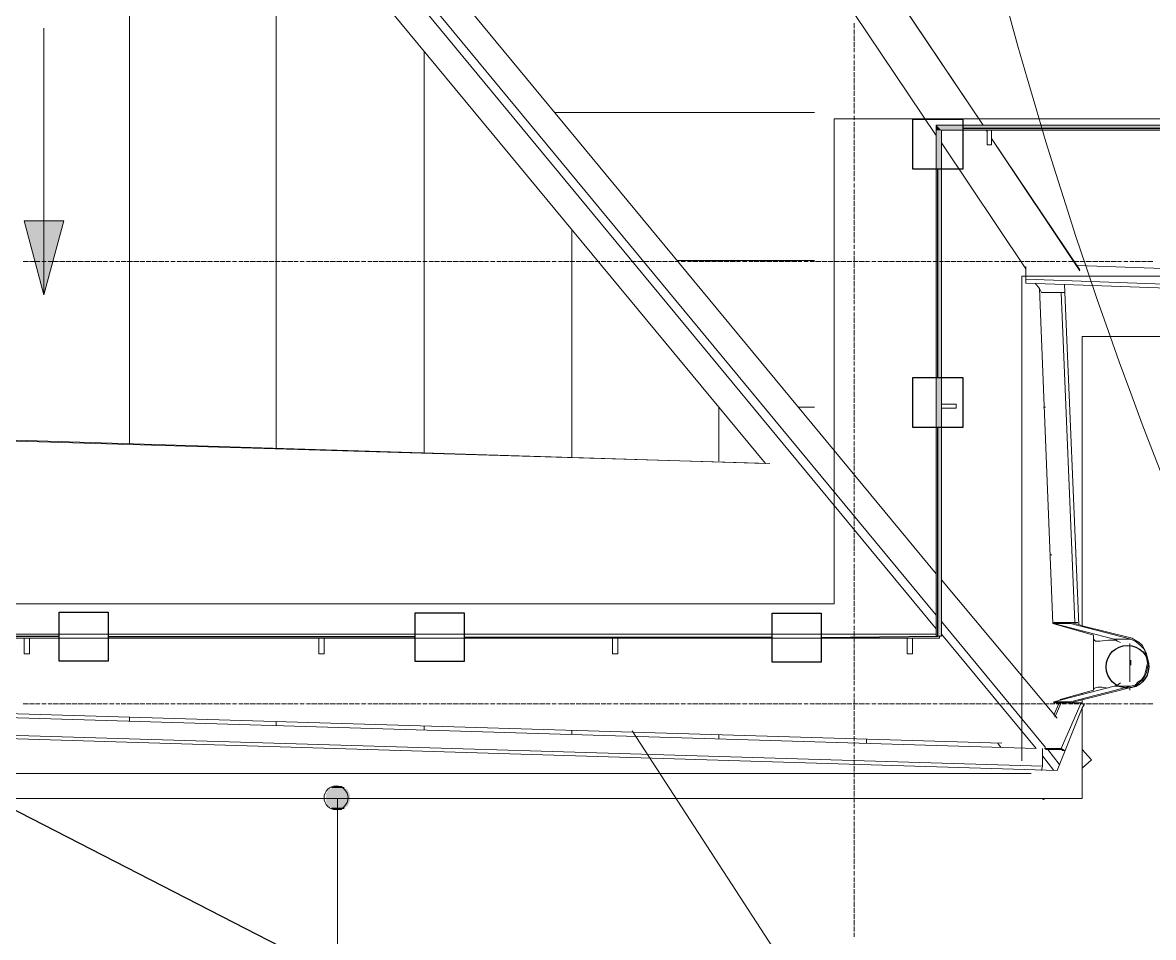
# Model space of a CAD drawing. Header units: millimetres. Extents: x -42533 to 645315, y 3457 to 82611.
# Drawn here: x 547451 to 552051, y 11121 to 14843 of the extents above; entities that cross this region are included whole.
import ezdxf

# ---------------------------------------------------------------- set-up
doc = ezdxf.new("R2010")
doc.units = ezdxf.units.MM
for name, color, linetype, true_color in [('PDF _!ЭОМ.Молниезащита', 7, 'Continuous', 0x954a95), ('PDF _Аннотация', 7, 'Continuous', 0xbababa), ('PDF _Антураж', 7, 'Continuous', 0xbababa), ('PDF _Крыша', 7, 'Continuous', 0xbababa), ('PDF _Крыша штриховка', 7, 'Continuous', 0xbababa), ('PDF _Обобщенные модели', 7, 'Continuous', 0xbababa), ('PDF _Ограждение', 7, 'Continuous', 0xbababa), ('PDF _Оси', 7, 'Continuous', 0xbababa), ('PDF _Отметки', 7, 'Continuous', 0xbababa), ('PDF _Размеры', 7, 'Continuous', 0xbababa)]:
    doc.layers.add(name, color=color, linetype=linetype, true_color=true_color)
doc.layers.add('PDF _Линии', color=7, linetype='Continuous')

msp = doc.modelspace()

# ---------------------------------------------------------------- linework, layer by layer
at = {"layer": 'PDF _!ЭОМ.Молниезащита', "color": 1, "lineweight": 30}
msp.add_lwpolyline([(555538.4, 7416.8), (552700.7, 8907.6), (549854.5, 10385.7), (547004.1, 11851.2), (544145.3, 13303.9), (541282.2, 14743.9), (538414.9, 16171.2)], dxfattribs=at)
at = {"layer": 'PDF _!ЭОМ.Молниезащита', "color": 5, "lineweight": 30}
for points in [[(551275, 14413.5), (552278.8, 14413.5), (552528.7, 14413.5), (552528.7, 14510.9), (552727.8, 14510.9), (552727.8, 14311.8), (552528.7, 14311.8), (552528.7, 14413.5)], [(551173.3, 13398.7), (551173.4, 14247.4), (551071.7, 14247.4), (551071.7, 14450.7), (551275, 14450.7), (551275, 14247.4), (551173.4, 14247.4)], [(551173.3, 12346.7), (551173.4, 13195.4), (551071.7, 13195.4), (551071.7, 13398.7), (551275, 13398.7), (551275, 13195.4), (551173.4, 13195.4)], [(546349.8, 12346.7), (547349.3, 12346.7), (547599.2, 12346.7), (547599.2, 12444.1), (547798.3, 12444.1), (547798.3, 12245.1), (547599.2, 12245.1), (547599.2, 12346.7)], [(547798.3, 12344.6), (548797.8, 12344.6), (549047.7, 12344.6), (549047.7, 12442), (549246.8, 12442), (549246.8, 12242.9), (549047.7, 12242.9), (549047.7, 12344.6)], [(549246.8, 12342.5), (550250.5, 12342.5), (550500.4, 12342.5), (550500.4, 12439.9), (550699.5, 12439.9), (550699.5, 12240.8), (550500.4, 12240.8), (550500.4, 12342.5)], [(550699.5, 12340.4), (551173.3, 12346.7)]]:
    msp.add_lwpolyline(points, dxfattribs=at)
at = {"layer": 'PDF _!ЭОМ.Молниезащита', "lineweight": 13}
msp.add_arc((569238.6, 19731.8), 18425.9, 113.6261, 221.93481, dxfattribs=at)
at = {"layer": 'PDF _!ЭОМ.Молниезащита', "lineweight": 30}
msp.add_arc((514330.6, -50639.5), 76931.2, 53.480075, 71.283866, dxfattribs=at)
at = {"layer": 'PDF _Аннотация', "color": 8, "lineweight": 9}
msp.add_lwpolyline([(549930.8, 11961.3), (550824.4, 10584.8), (551074.3, 10584.8)], dxfattribs=at)
at = {"layer": 'PDF _Антураж', "color": 8, "lineweight": 18}
for points in [[(551743.5, 13854.5), (556571.8, 13685.1), (556601.4, 13503), (556825.9, 13503), (556855.6, 13685.1), (563060.3, 13901.1), (563047.6, 14405.1)], [(551531.7, 13799.4), (551531.7, 13850.3), (551531.7, 13799.4), (551531.7, 13791), (551531.7, 13795.2), (551531.7, 13791), (551531.7, 13782.5)], [(551688.4, 13778.3), (551531.7, 13782.5), (551531.7, 13799.4), (556567.6, 13617.3), (556567.6, 13613.1), (556567.6, 13608.8), (556571.8, 13608.8), (556571.8, 13685.1), (556567.6, 13680.8), (556567.6, 13655.4)], [(551671.5, 12084.1), (551671.5, 12088.4), (551807, 12126.5), (551807, 12350.9), (551641.8, 12397.5), (551586.8, 13761.3), (551569.8, 13782.5)], [(551595.3, 13744.4), (551675.7, 13744.4), (551730.8, 12401.8), (551646.1, 12401.8)], [(551599.5, 13744.4), (551675.7, 13744.4), (551684.2, 13744.4), (551680, 13744.4), (551675.7, 13744.4), (551688.4, 13744.4), (551680, 13744.4), (551675.7, 13744.4)], [(550489.8, 13049.8), (547334.5, 13143), (544141, 13032.8), (547334.5, 13147.2), (550472.9, 13049.8)], [(551891.7, 12334), (551646.1, 12397.5), (551646.1, 12401.8), (551713.8, 12401.8), (551713.8, 12397.5), (551646.1, 12397.5)], [(551747.7, 12393.3), (551713.8, 12401.8)], [(551713.8, 12397.5), (551959.5, 12334)], [(551760.4, 12389.1), (551963.7, 12338.2), (551976.4, 12329.8), (551993.4, 12321.3), (552006.1, 12308.6), (552014.6, 12291.6), (552023, 12274.7), (552027.3, 12257.8), (552031.5, 12236.6), (552027.3, 12219.6), (552023, 12198.5), (552014.6, 12181.5), (552006.1, 12168.8), (551993.4, 12156.1), (551976.4, 12143.4), (551963.7, 12139.2), (551713.8, 12075.6)], [(551743.5, 12401.8), (551730.8, 12401.8)], [(551917.1, 12321.3), (551904.4, 12325.5), (551891.7, 12334), (551959.5, 12334), (551976.4, 12325.5), (551989.1, 12317.1), (552001.9, 12304.4), (552014.6, 12291.6), (552018.8, 12274.7), (552023, 12257.8), (552027.3, 12236.6), (552023, 12219.6), (552018.8, 12202.7), (552014.6, 12185.8), (552001.9, 12168.8), (551989.1, 12160.4), (551976.4, 12147.6), (551959.5, 12143.4), (551891.7, 12143.4), (551646.1, 12079.9)], [(551959.5, 12228.1), (551959.5, 12236.6), (551959.5, 12249.3)], [(551713.8, 12079.9), (551959.5, 12143.4)], [(551891.7, 12143.4), (551904.4, 12147.6), (551917.1, 12156.1)], [(551612.2, 11885.1), (551680, 11885.1), (551684.2, 11880.8), (551688.4, 11880.8), (551675.7, 11889.3), (551756.2, 12075.6), (551768.9, 12067.2), (551760.4, 12054.5)], [(551646.1, 12024.8), (551667.3, 12075.6)], [(551650.3, 12016.4), (551675.7, 12075.6), (551756.2, 12075.6)], [(551574.1, 11889.3), (547338.7, 12016.4), (547338.7, 11944.3), (547338.7, 12016.4), (543094.9, 11868.1), (543094.9, 11796.1), (547338.7, 11944.3), (547338.7, 11931.6), (547338.7, 11944.3), (551599.5, 11817.3), (551595.3, 11800.3)], [(543116.1, 11885.1), (547338.7, 12033.3), (551434.3, 11910.5)], [(551599.5, 11889.3), (551599.5, 11817.3)], [(551675.7, 11889.3), (551608, 11889.3)], [(551680, 11880.8), (551680, 11885.1), (551680, 11880.8), (551684.2, 11880.8), (551675.7, 11885.1), (551680, 11885.1)]]:
    msp.add_lwpolyline(points, dxfattribs=at)
msp.add_lwpolyline([(551646.1, 12075.6), (551713.8, 12075.6), (551713.8, 12079.9), (551646.1, 12079.9)], close=True, dxfattribs=at)
at = {"layer": 'PDF _Крыша', "color": 8, "lineweight": 9}
for points in [[(551760.4, 12363.6), (551760.4, 12367.9)], [(551760.4, 12109.5), (551760.4, 12113.8)], [(551760.4, 12071.4), (551760.4, 12088.4)]]:
    msp.add_lwpolyline(points, dxfattribs=at)
at = {"layer": 'PDF _Крыша штриховка', "color": 8, "lineweight": 9}
for points in [[(547885.1, 13130.2), (547885.1, 16179.7)], [(548482.3, 13113.3), (548482.3, 15451.2)], [(549083.7, 13092.1), (549083.7, 14727)], [(549477.6, 14477.1), (549477.6, 14477.1)], [(550672, 14477.1), (549617.4, 14477.1)], [(549685.1, 13075.2), (549685.1, 14002.7)], [(550672, 13875.7), (550112.9, 13875.7)], [(550282.3, 13058.2), (550282.3, 13278.5)], [(550672, 13278.5), (550608.4, 13278.5)], [(551612.2, 13278.5), (551603.7, 13278.5)], [(551637.6, 12677.1), (551629.1, 12677.1)], [(551760.4, 12075.6), (551722.3, 12075.6)], [(547885.1, 11999.4), (547885.1, 12016.4)], [(548482.3, 11982.5), (548482.3, 11999.4)], [(549083.7, 11965.5), (549083.7, 11978.2)], [(549685.1, 11948.6), (549685.1, 11961.3)], [(550282.3, 11927.4), (550282.3, 11944.3)], [(550883.7, 11910.5), (550883.7, 11927.4)]]:
    msp.add_lwpolyline(points, dxfattribs=at)
at = {"layer": 'PDF _Линии', "color": 8, "lineweight": 9}
for points in [[(553827.3, 24730.9), (582318.5, 24654.6), (582229.5, 32125.8), (589577.9, 32125.8), (589577.9, 54975.5), (598506, 54975.5), (598785.5, 20686.1), (592369, 20686.1), (592432.5, 12524.6), (585626.3, 12571.2), (585592.4, 14451.7), (550752.4, 14451.7), (550752.4, 12478), (543802.2, 12478), (543764.1, 20783.5), (537415.3, 20800.5), (537356, 32655.2)], [(543086.4, 20088.9), (543124.6, 11787.6), (551552.9, 11787.6)], [(551514.8, 11838.5), (551514.8, 13812.1), (584931.7, 13812.1), (584969.8, 11825.8)]]:
    msp.add_lwpolyline(points, dxfattribs=at)
for points in [[(556571.8, 13566.5), (556567.6, 13604.6), (551688.4, 13778.3), (551747.7, 12393.3), (551760.4, 12389.1), (551760.4, 13566.5)], [(551760.4, 12054.5), (551658.8, 11800.3), (547338.7, 11931.6), (543010.2, 11779.2), (542946.7, 12338.2), (542946.7, 11686), (551760.4, 11686)]]:
    msp.add_lwpolyline(points, close=True, dxfattribs=at)
at = {"layer": 'PDF _Линии', "color": 8, "lineweight": 30}
msp.add_circle((551944.9, 12222.2), 86.8, dxfattribs=at)
at = {"layer": 'PDF _Обобщенные модели', "color": 8, "lineweight": 18}
for points in [[(551866.3, 12134.9), (551840.9, 12139.2), (551824, 12139.2), (551811.3, 12134.9), (551807, 12126.5), (551807, 12232.4), (551807, 12338.2), (551807, 12334), (551815.5, 12325.5), (551832.4, 12325.5), (551866.3, 12329.8), (551900.2, 12329.8)], [(551955.3, 12317.1), (551955.3, 12232.4), (551955.3, 12160.4)]]:
    msp.add_lwpolyline(points, dxfattribs=at)
msp.add_lwpolyline([(551955.3, 12126.5), (551955.3, 12134.9)], close=True, dxfattribs=at)
at = {"layer": 'PDF _Ограждение', "color": 8, "lineweight": 9}
for points in [[(547601.3, 19364.7), (547470, 19559.5), (547474.3, 19559.5), (547622.5, 19661.2), (547770.7, 19758.6), (547775, 19762.8), (551358.1, 14426.3), (547770.7, 19758.6)], [(551167.5, 14383.9), (547622.5, 19661.2)], [(551167.5, 12600.8), (547652.2, 16853.1)], [(551167.5, 12376.4), (547614, 16675.2)], [(547652.2, 16683.7), (551167.5, 12431.4)], [(550472.9, 13049.8), (547503.9, 16637.1)], [(551375, 14400.9), (551370.8, 14405.1), (551375, 14405.1)], [(551531.7, 13841.8), (551188.7, 14354.3)], [(551752, 13833.3), (551392, 14371.2), (551752, 13837.5)], [(551595.3, 13744.4), (551586.8, 13761.3)], [(551658.8, 12012.1), (551188.7, 12575.4)], [(551188.7, 12406), (551612.2, 11893.5)], [(551574.1, 11889.3), (551188.7, 12355.2)], [(551430.1, 11893.5), (551417.4, 11910.5)], [(551620.7, 11885.1), (551667.3, 11825.8)], [(551760.4, 11885.1), (551798.6, 11842.7), (551760.4, 11808.8)], [(551646.1, 11800.3), (551599.5, 11859.6)], [(551612.2, 11686), (551603.7, 11681.8), (551599.5, 11686)]]:
    msp.add_lwpolyline(points, dxfattribs=at)
for points in [[(551188.7, 14405.1), (551188.7, 12346.7), (551167.5, 12346.7), (551167.5, 14426.3), (563348.3, 14426.3), (563348.3, 14405.1)], [(563348.3, 14426.3), (563348.3, 14405.1), (551188.7, 14405.1), (551188.7, 12346.7), (551167.5, 12346.7), (551167.5, 14426.3)], [(551375, 14345.8), (551375, 14383.9), (551375, 14405.1), (551392, 14405.1), (551392, 14383.9), (551392, 14345.8)], [(551248, 13274.2), (551209.8, 13274.2), (551188.7, 13274.2), (551188.7, 13291.2), (551209.8, 13291.2), (551248, 13291.2)], [(543467.6, 12355.2), (543467.6, 12338.2), (551180.2, 12338.2), (551180.2, 12346.7), (551180.2, 12338.2), (543467.6, 12338.2), (543467.6, 12355.2), (551167.5, 12355.2)], [(547457.3, 12274.7), (547457.3, 12317.1), (547457.3, 12338.2), (547478.5, 12338.2), (547478.5, 12317.1), (547478.5, 12274.7)], [(548655.9, 12274.7), (548655.9, 12317.1), (548655.9, 12338.2), (548677.1, 12338.2), (548677.1, 12317.1), (548677.1, 12274.7)], [(549850.3, 12274.7), (549850.3, 12317.1), (549850.3, 12338.2), (549871.5, 12338.2), (549871.5, 12317.1), (549871.5, 12274.7)], [(551048.9, 12274.7), (551048.9, 12317.1), (551048.9, 12338.2), (551070.1, 12338.2), (551070.1, 12317.1), (551070.1, 12274.7)]]:
    msp.add_lwpolyline(points, close=True, dxfattribs=at)
at = {"layer": 'PDF _Ограждение', "transparency": 33554559}
for points in [[(551167.5, 14426.3), (551188.7, 14405.1), (551167.5, 14405.1)], [(563348.3, 14426.3), (551167.5, 14426.3), (563348.3, 14405.1)], [(551167.5, 14426.3), (563348.3, 14405.1), (551188.7, 14405.1)], [(551188.7, 14405.1), (551167.5, 14405.1), (551188.7, 12346.7)], [(551167.5, 14405.1), (551188.7, 12346.7), (551167.5, 12346.7)]]:
    msp.add_solid(points, dxfattribs=at)
at = {"layer": 'PDF _Оси', "color": 8, "lineweight": 9}
for points in [[(550832.9, 14820.2), (550832.9, 14841.3)], [(550832.9, 14794.7), (550832.9, 14815.9)], [(550832.9, 14769.3), (550832.9, 14790.5)], [(550832.9, 14743.9), (550832.9, 14765.1)], [(550832.9, 14722.7), (550832.9, 14739.7)], [(550832.9, 14718.5), (550832.9, 14718.5)], [(550832.9, 14697.3), (550832.9, 14714.3)], [(550832.9, 14693.1), (550832.9, 14693.1)], [(550832.9, 14671.9), (550832.9, 14688.9)], [(550832.9, 14646.5), (550832.9, 14667.7)], [(550832.9, 14621.1), (550832.9, 14642.3)], [(550832.9, 14595.7), (550832.9, 14616.9)], [(550832.9, 14570.3), (550832.9, 14591.4)], [(550832.9, 14544.9), (550832.9, 14566)], [(550832.9, 14519.4), (550832.9, 14540.6)], [(550832.9, 14494), (550832.9, 14515.2)], [(550832.9, 14472.9), (550832.9, 14489.8)], [(550832.9, 14468.6), (550832.9, 14468.6)], [(550832.9, 14447.4), (550832.9, 14464.4)], [(550832.9, 14443.2), (550832.9, 14443.2)], [(550832.9, 14422), (550832.9, 14439)], [(550832.9, 14396.6), (550832.9, 14417.8)], [(550832.9, 14371.2), (550832.9, 14392.4)], [(550832.9, 14345.8), (550832.9, 14367)], [(550832.9, 14320.4), (550832.9, 14341.6)], [(550832.9, 14295), (550832.9, 14316.1)], [(550832.9, 14269.6), (550832.9, 14290.7)], [(550832.9, 14244.1), (550832.9, 14265.3)], [(550832.9, 14218.7), (550832.9, 14239.9)], [(550832.9, 14197.6), (550832.9, 14214.5)], [(550832.9, 14193.3), (550832.9, 14193.3)], [(550832.9, 14172.1), (550832.9, 14189.1)], [(550832.9, 14167.9), (550832.9, 14167.9)], [(550832.9, 14146.7), (550832.9, 14163.7)], [(550832.9, 14121.3), (550832.9, 14142.5)], [(550832.9, 14095.9), (550832.9, 14117.1)], [(550832.9, 14070.5), (550832.9, 14091.7)], [(550832.9, 14045.1), (550832.9, 14066.3)], [(550832.9, 14019.7), (550832.9, 14040.8)], [(550832.9, 13994.3), (550832.9, 14015.4)], [(550832.9, 13968.8), (550832.9, 13990)], [(550832.9, 13947.7), (550832.9, 13964.6)], [(550832.9, 13943.4), (550832.9, 13943.4)], [(550832.9, 13922.3), (550832.9, 13939.2)], [(550832.9, 13918), (550832.9, 13918)], [(550832.9, 13896.8), (550832.9, 13913.8)], [(550832.9, 13871.4), (550832.9, 13892.6)], [(547453.1, 13871.4), (547474.3, 13871.4)], [(547478.5, 13871.4), (547499.7, 13871.4)], [(547503.9, 13871.4), (547520.9, 13871.4)], [(547525.1, 13871.4), (547525.1, 13871.4)], [(547529.3, 13871.4), (547546.3, 13871.4)], [(547550.5, 13871.4), (547550.5, 13871.4)], [(547554.7, 13871.4), (547571.7, 13871.4)], [(547575.9, 13871.4), (547597.1, 13871.4)], [(547601.3, 13871.4), (547622.5, 13871.4)], [(547626.7, 13871.4), (547647.9, 13871.4)], [(547652.2, 13871.4), (547673.3, 13871.4)], [(547677.6, 13871.4), (547698.7, 13871.4)], [(547703, 13871.4), (547724.2, 13871.4)], [(547728.4, 13871.4), (547749.6, 13871.4)], [(547753.8, 13871.4), (547775, 13871.4)], [(547779.2, 13871.4), (547796.2, 13871.4)], [(547800.4, 13871.4), (547800.4, 13871.4)], [(547804.6, 13871.4), (547821.6, 13871.4)], [(547825.8, 13871.4), (547825.8, 13871.4)], [(547830, 13871.4), (547847, 13871.4)], [(547851.2, 13871.4), (547872.4, 13871.4)], [(547876.6, 13871.4), (547897.8, 13871.4)], [(547902, 13871.4), (547923.2, 13871.4)], [(547927.4, 13871.4), (547948.6, 13871.4)], [(547952.9, 13871.4), (547974, 13871.4)], [(547978.3, 13871.4), (547999.4, 13871.4)], [(548003.7, 13871.4), (548024.9, 13871.4)], [(548029.1, 13871.4), (548046, 13871.4)], [(548050.3, 13871.4), (548050.3, 13871.4)], [(548054.5, 13871.4), (548071.5, 13871.4)], [(548075.7, 13871.4), (548075.7, 13871.4)], [(548079.9, 13871.4), (548096.9, 13871.4)], [(548101.1, 13871.4), (548122.3, 13871.4)], [(548126.5, 13871.4), (548147.7, 13871.4)], [(548151.9, 13871.4), (548173.1, 13871.4)], [(548177.3, 13871.4), (548198.5, 13871.4)], [(548202.7, 13871.4), (548223.9, 13871.4)], [(548228.2, 13871.4), (548249.3, 13871.4)], [(548253.6, 13871.4), (548274.7, 13871.4)], [(548279, 13871.4), (548295.9, 13871.4)], [(548300.2, 13871.4), (548300.2, 13871.4)], [(548304.4, 13871.4), (548321.3, 13871.4)], [(548325.6, 13871.4), (548325.6, 13871.4)], [(548329.8, 13871.4), (548346.7, 13871.4)], [(548351, 13871.4), (548372.2, 13871.4)], [(548376.4, 13871.4), (548397.6, 13871.4)], [(548401.8, 13871.4), (548423, 13871.4)], [(548427.2, 13871.4), (548448.4, 13871.4)], [(548452.6, 13871.4), (548473.8, 13871.4)], [(548478, 13871.4), (548499.2, 13871.4)], [(548503.5, 13871.4), (548524.6, 13871.4)], [(548528.9, 13871.4), (548550, 13871.4)], [(548554.3, 13871.4), (548571.2, 13871.4)], [(548575.5, 13871.4), (548575.5, 13871.4)], [(548579.7, 13871.4), (548596.6, 13871.4)], [(548600.9, 13871.4), (548600.9, 13871.4)], [(548605.1, 13871.4), (548622, 13871.4)], [(548626.3, 13871.4), (548647.5, 13871.4)], [(548651.7, 13871.4), (548672.9, 13871.4)], [(548677.1, 13871.4), (548698.3, 13871.4)], [(548702.5, 13871.4), (548723.7, 13871.4)], [(548727.9, 13871.4), (548749.1, 13871.4)], [(548753.3, 13871.4), (548774.5, 13871.4)], [(548778.8, 13871.4), (548799.9, 13871.4)], [(548804.2, 13871.4), (548821.1, 13871.4)], [(548825.3, 13871.4), (548825.3, 13871.4)], [(548829.6, 13871.4), (548846.5, 13871.4)], [(548850.8, 13871.4), (548850.8, 13871.4)], [(548855, 13871.4), (548871.9, 13871.4)], [(548876.2, 13871.4), (548897.3, 13871.4)], [(548901.6, 13871.4), (548922.8, 13871.4)], [(548927, 13871.4), (548948.2, 13871.4)], [(548952.4, 13871.4), (548973.6, 13871.4)], [(548977.8, 13871.4), (548999, 13871.4)], [(549003.2, 13871.4), (549024.4, 13871.4)], [(549028.6, 13871.4), (549049.8, 13871.4)], [(549054.1, 13871.4), (549071, 13871.4)], [(549075.2, 13871.4), (549075.2, 13871.4)], [(549079.5, 13871.4), (549096.4, 13871.4)], [(549100.6, 13871.4), (549100.6, 13871.4)], [(549104.9, 13871.4), (549121.8, 13871.4)], [(549126.1, 13871.4), (549147.2, 13871.4)], [(549151.5, 13871.4), (549172.6, 13871.4)], [(549176.9, 13871.4), (549198.1, 13871.4)], [(549202.3, 13871.4), (549223.5, 13871.4)], [(549227.7, 13871.4), (549248.9, 13871.4)], [(549253.1, 13871.4), (549274.3, 13871.4)], [(549278.5, 13871.4), (549299.7, 13871.4)], [(549303.9, 13871.4), (549325.1, 13871.4)], [(549329.3, 13871.4), (549346.3, 13871.4)], [(549350.5, 13871.4), (549350.5, 13871.4)], [(549354.8, 13871.4), (549371.7, 13871.4)], [(549375.9, 13871.4), (549375.9, 13871.4)], [(549380.2, 13871.4), (549397.1, 13871.4)], [(549401.3, 13871.4), (549422.5, 13871.4)], [(549426.8, 13871.4), (549447.9, 13871.4)], [(549452.2, 13871.4), (549473.4, 13871.4)], [(549477.6, 13871.4), (549498.8, 13871.4)], [(549503, 13871.4), (549524.2, 13871.4)], [(549528.4, 13871.4), (549549.6, 13871.4)], [(549553.8, 13871.4), (549575, 13871.4)], [(549579.2, 13871.4), (549596.2, 13871.4)], [(549600.4, 13871.4), (549600.4, 13871.4)], [(549604.6, 13871.4), (549621.6, 13871.4)], [(549625.8, 13871.4), (549625.8, 13871.4)], [(549630.1, 13871.4), (549647, 13871.4)], [(549651.2, 13871.4), (549672.4, 13871.4)], [(549676.6, 13871.4), (549697.8, 13871.4)], [(549702.1, 13871.4), (549723.2, 13871.4)], [(549727.5, 13871.4), (549748.6, 13871.4)], [(549752.9, 13871.4), (549774.1, 13871.4)], [(549778.3, 13871.4), (549799.5, 13871.4)], [(549803.7, 13871.4), (549824.9, 13871.4)], [(549829.1, 13871.4), (549846.1, 13871.4)], [(549850.3, 13871.4), (549850.3, 13871.4)], [(549854.5, 13871.4), (549871.5, 13871.4)], [(549875.7, 13871.4), (549875.7, 13871.4)], [(549879.9, 13871.4), (549896.9, 13871.4)], [(549901.1, 13871.4), (549922.3, 13871.4)], [(549926.5, 13871.4), (549947.7, 13871.4)], [(549951.9, 13871.4), (549973.1, 13871.4)], [(549977.4, 13871.4), (549998.5, 13871.4)], [(550002.8, 13871.4), (550023.9, 13871.4)], [(550028.2, 13871.4), (550049.4, 13871.4)], [(550053.6, 13871.4), (550074.8, 13871.4)], [(550079, 13871.4), (550100.2, 13871.4)], [(550104.4, 13871.4), (550121.4, 13871.4)], [(550125.6, 13871.4), (550125.6, 13871.4)], [(550129.8, 13871.4), (550146.8, 13871.4)], [(550151, 13871.4), (550151, 13871.4)], [(550155.2, 13871.4), (550172.2, 13871.4)], [(550176.4, 13871.4), (550197.6, 13871.4)], [(550201.8, 13871.4), (550223, 13871.4)], [(550227.2, 13871.4), (550248.4, 13871.4)], [(550252.7, 13871.4), (550273.8, 13871.4)], [(550278.1, 13871.4), (550299.2, 13871.4)], [(550303.5, 13871.4), (550324.7, 13871.4)], [(550328.9, 13871.4), (550350.1, 13871.4)], [(550354.3, 13871.4), (550371.2, 13871.4)], [(550375.5, 13871.4), (550375.5, 13871.4)], [(550379.7, 13871.4), (550396.7, 13871.4)], [(550400.9, 13871.4), (550400.9, 13871.4)], [(550405.1, 13871.4), (550422.1, 13871.4)], [(550426.3, 13871.4), (550447.5, 13871.4)], [(550451.7, 13871.4), (550472.9, 13871.4)], [(550477.1, 13871.4), (550498.3, 13871.4)], [(550502.5, 13871.4), (550523.7, 13871.4)], [(550528, 13871.4), (550549.1, 13871.4)], [(550553.4, 13871.4), (550574.5, 13871.4)], [(550578.8, 13871.4), (550600, 13871.4)], [(550604.2, 13871.4), (550621.1, 13871.4)], [(550625.4, 13871.4), (550625.4, 13871.4)], [(550629.6, 13871.4), (550646.5, 13871.4)], [(550650.8, 13871.4), (550650.8, 13871.4)], [(550655, 13871.4), (550672, 13871.4)], [(550676.2, 13871.4), (550697.4, 13871.4)], [(550701.6, 13871.4), (550722.8, 13871.4)], [(550727, 13871.4), (550748.2, 13871.4)], [(550752.4, 13871.4), (550773.6, 13871.4)], [(550777.8, 13871.4), (550799, 13871.4)], [(550803.2, 13871.4), (550824.4, 13871.4)], [(550828.7, 13871.4), (550849.8, 13871.4)], [(550832.9, 13846), (550832.9, 13867.2)], [(550854.1, 13871.4), (550875.3, 13871.4)], [(550879.5, 13871.4), (550896.4, 13871.4)], [(550900.7, 13871.4), (550900.7, 13871.4)], [(550904.9, 13871.4), (550921.8, 13871.4)], [(550926.1, 13871.4), (550926.1, 13871.4)], [(550930.3, 13871.4), (550947.3, 13871.4)], [(550951.5, 13871.4), (550972.7, 13871.4)], [(550976.9, 13871.4), (550998.1, 13871.4)], [(551002.3, 13871.4), (551023.5, 13871.4)], [(551027.7, 13871.4), (551048.9, 13871.4)], [(551053.1, 13871.4), (551074.3, 13871.4)], [(551078.5, 13871.4), (551099.7, 13871.4)], [(551104, 13871.4), (551125.1, 13871.4)], [(551129.4, 13871.4), (551146.3, 13871.4)], [(551150.5, 13871.4), (551150.5, 13871.4)], [(551154.8, 13871.4), (551171.7, 13871.4)], [(551176, 13871.4), (551176, 13871.4)], [(551180.2, 13871.4), (551197.1, 13871.4)], [(551201.4, 13871.4), (551222.5, 13871.4)], [(551226.8, 13871.4), (551248, 13871.4)], [(551252.2, 13871.4), (551273.4, 13871.4)], [(551277.6, 13871.4), (551298.8, 13871.4)], [(551303, 13871.4), (551324.2, 13871.4)], [(551328.4, 13871.4), (551349.6, 13871.4)], [(551353.8, 13871.4), (551375, 13871.4)], [(551379.3, 13871.4), (551396.2, 13871.4)], [(551400.4, 13871.4), (551400.4, 13871.4)], [(551404.7, 13871.4), (551421.6, 13871.4)], [(551425.8, 13871.4), (551425.8, 13871.4)], [(551430.1, 13871.4), (551447, 13871.4)], [(551451.3, 13871.4), (551472.4, 13871.4)], [(551476.7, 13871.4), (551497.8, 13871.4)], [(551502.1, 13871.4), (551523.3, 13871.4)], [(551527.5, 13871.4), (551548.7, 13871.4)], [(551552.9, 13871.4), (551574.1, 13871.4)], [(551578.3, 13871.4), (551599.5, 13871.4)], [(551603.7, 13871.4), (551624.9, 13871.4)], [(551629.1, 13871.4), (551650.3, 13871.4)], [(551654.6, 13871.4), (551671.5, 13871.4)], [(551675.7, 13871.4), (551675.7, 13871.4)], [(551680, 13871.4), (551696.9, 13871.4)], [(551701.1, 13871.4), (551701.1, 13871.4)], [(551705.4, 13871.4), (551722.3, 13871.4)], [(551726.6, 13871.4), (551747.7, 13871.4)], [(551752, 13871.4), (551773.1, 13871.4)], [(551777.4, 13871.4), (551798.6, 13871.4)], [(551802.8, 13871.4), (551824, 13871.4)], [(551828.2, 13871.4), (551849.4, 13871.4)], [(551853.6, 13871.4), (551874.8, 13871.4)], [(551879, 13871.4), (551900.2, 13871.4)], [(551904.4, 13871.4), (551921.4, 13871.4)], [(551925.6, 13871.4), (551925.6, 13871.4)], [(551929.9, 13871.4), (551946.8, 13871.4)], [(551951, 13871.4), (551951, 13871.4)], [(551955.3, 13871.4), (551972.2, 13871.4)], [(551976.4, 13871.4), (551997.6, 13871.4)], [(552001.9, 13871.4), (552023, 13871.4)], [(552027.3, 13871.4), (552048.4, 13871.4)], [(550832.9, 13820.6), (550832.9, 13841.8)], [(550832.9, 13795.2), (550832.9, 13816.4)], [(550832.9, 13769.8), (550832.9, 13791)], [(550832.9, 13744.4), (550832.9, 13765.5)], [(550832.9, 13719), (550832.9, 13740.1)], [(550832.9, 13697.8), (550832.9, 13714.7)], [(550832.9, 13693.5), (550832.9, 13693.5)], [(550832.9, 13672.4), (550832.9, 13689.3)], [(550832.9, 13668.1), (550832.9, 13668.1)], [(550832.9, 13647), (550832.9, 13663.9)], [(550832.9, 13621.5), (550832.9, 13642.7)], [(550832.9, 13596.1), (550832.9, 13617.3)], [(550832.9, 13570.7), (550832.9, 13591.9)], [(550832.9, 13545.3), (550832.9, 13566.5)], [(550832.9, 13519.9), (550832.9, 13541.1)], [(550832.9, 13494.5), (550832.9, 13515.7)], [(550832.9, 13469.1), (550832.9, 13490.3)], [(550832.9, 13447.9), (550832.9, 13464.8)], [(550832.9, 13443.7), (550832.9, 13443.7)], [(550832.9, 13422.5), (550832.9, 13439.4)], [(550832.9, 13418.3), (550832.9, 13418.3)], [(550832.9, 13397.1), (550832.9, 13414)], [(550832.9, 13371.7), (550832.9, 13392.8)], [(550832.9, 13346.2), (550832.9, 13367.4)], [(550832.9, 13320.8), (550832.9, 13342)], [(550832.9, 13295.4), (550832.9, 13316.6)], [(550832.9, 13270), (550832.9, 13291.2)], [(550832.9, 13244.6), (550832.9, 13265.8)], [(550832.9, 13219.2), (550832.9, 13240.4)], [(550832.9, 13193.8), (550832.9, 13215)], [(550832.9, 13172.6), (550832.9, 13189.5)], [(550832.9, 13168.4), (550832.9, 13168.4)], [(550832.9, 13147.2), (550832.9, 13164.1)], [(550832.9, 13143), (550832.9, 13143)], [(550832.9, 13121.8), (550832.9, 13138.7)], [(550832.9, 13096.4), (550832.9, 13117.5)], [(550832.9, 13071), (550832.9, 13092.1)], [(550832.9, 13045.5), (550832.9, 13066.7)], [(550832.9, 13020.1), (550832.9, 13041.3)], [(550832.9, 12994.7), (550832.9, 13015.9)], [(550832.9, 12969.3), (550832.9, 12990.5)], [(550832.9, 12943.9), (550832.9, 12965.1)], [(550832.9, 12922.7), (550832.9, 12939.7)], [(550832.9, 12918.5), (550832.9, 12918.5)], [(550832.9, 12897.3), (550832.9, 12914.2)], [(550832.9, 12893.1), (550832.9, 12893.1)], [(550832.9, 12871.9), (550832.9, 12888.8)], [(550832.9, 12846.5), (550832.9, 12867.7)], [(550832.9, 12821.1), (550832.9, 12842.2)], [(550832.9, 12795.7), (550832.9, 12816.8)], [(550832.9, 12770.2), (550832.9, 12791.4)], [(550832.9, 12744.8), (550832.9, 12766)], [(550832.9, 12719.4), (550832.9, 12740.6)], [(550832.9, 12694), (550832.9, 12715.2)], [(550832.9, 12672.8), (550832.9, 12689.8)], [(550832.9, 12668.6), (550832.9, 12668.6)], [(550832.9, 12647.4), (550832.9, 12664.4)], [(550832.9, 12643.2), (550832.9, 12643.2)], [(550832.9, 12622), (550832.9, 12638.9)], [(550832.9, 12596.6), (550832.9, 12617.8)], [(550832.9, 12571.2), (550832.9, 12592.4)], [(550832.9, 12545.8), (550832.9, 12566.9)], [(550832.9, 12520.4), (550832.9, 12541.5)], [(550832.9, 12494.9), (550832.9, 12516.1)], [(550832.9, 12469.5), (550832.9, 12490.7)], [(550832.9, 12444.1), (550832.9, 12465.3)], [(550832.9, 12422.9), (550832.9, 12439.9)], [(550832.9, 12418.7), (550832.9, 12418.7)], [(550832.9, 12397.5), (550832.9, 12414.5)], [(550832.9, 12393.3), (550832.9, 12393.3)], [(550832.9, 12372.1), (550832.9, 12389.1)], [(550832.9, 12346.7), (550832.9, 12367.9)], [(550832.9, 12321.3), (550832.9, 12342.5)], [(550832.9, 12295.9), (550832.9, 12317.1)], [(550832.9, 12270.5), (550832.9, 12291.6)], [(550832.9, 12245.1), (550832.9, 12266.2)], [(550832.9, 12219.6), (550832.9, 12240.8)], [(550832.9, 12194.2), (550832.9, 12215.4)], [(550832.9, 12168.8), (550832.9, 12190)], [(550832.9, 12147.6), (550832.9, 12164.6)], [(550832.9, 12143.4), (550832.9, 12143.4)], [(550832.9, 12122.2), (550832.9, 12139.2)], [(550832.9, 12118), (550832.9, 12118)], [(550832.9, 12096.8), (550832.9, 12113.8)], [(547453.1, 12071.4), (547474.3, 12071.4)], [(547478.5, 12071.4), (547499.7, 12071.4)], [(547503.9, 12071.4), (547520.9, 12071.4)], [(547525.1, 12071.4), (547525.1, 12071.4)], [(547529.3, 12071.4), (547546.3, 12071.4)], [(547550.5, 12071.4), (547550.5, 12071.4)], [(547554.7, 12071.4), (547571.7, 12071.4)], [(547575.9, 12071.4), (547597.1, 12071.4)], [(547601.3, 12071.4), (547622.5, 12071.4)], [(547626.7, 12071.4), (547647.9, 12071.4)], [(547652.2, 12071.4), (547673.3, 12071.4)], [(547677.6, 12071.4), (547698.7, 12071.4)], [(547703, 12071.4), (547724.2, 12071.4)], [(547728.4, 12071.4), (547749.6, 12071.4)], [(547753.8, 12071.4), (547775, 12071.4)], [(547779.2, 12071.4), (547796.2, 12071.4)], [(547800.4, 12071.4), (547800.4, 12071.4)], [(547804.6, 12071.4), (547821.6, 12071.4)], [(547825.8, 12071.4), (547825.8, 12071.4)], [(547830, 12071.4), (547847, 12071.4)], [(547851.2, 12071.4), (547872.4, 12071.4)], [(547876.6, 12071.4), (547897.8, 12071.4)], [(547902, 12071.4), (547923.2, 12071.4)], [(547927.4, 12071.4), (547948.6, 12071.4)], [(547952.9, 12071.4), (547974, 12071.4)], [(547978.3, 12071.4), (547999.4, 12071.4)], [(548003.7, 12071.4), (548024.9, 12071.4)], [(548029.1, 12071.4), (548046, 12071.4)], [(548050.3, 12071.4), (548050.3, 12071.4)], [(548054.5, 12071.4), (548071.5, 12071.4)], [(548075.7, 12071.4), (548075.7, 12071.4)], [(548079.9, 12071.4), (548096.9, 12071.4)], [(548101.1, 12071.4), (548122.3, 12071.4)], [(548126.5, 12071.4), (548147.7, 12071.4)], [(548151.9, 12071.4), (548173.1, 12071.4)], [(548177.3, 12071.4), (548198.5, 12071.4)], [(548202.7, 12071.4), (548223.9, 12071.4)], [(548228.2, 12071.4), (548249.3, 12071.4)], [(548253.6, 12071.4), (548274.7, 12071.4)], [(548279, 12071.4), (548295.9, 12071.4)], [(548300.2, 12071.4), (548300.2, 12071.4)], [(548304.4, 12071.4), (548321.3, 12071.4)], [(548325.6, 12071.4), (548325.6, 12071.4)], [(548329.8, 12071.4), (548346.7, 12071.4)], [(548351, 12071.4), (548372.2, 12071.4)], [(548376.4, 12071.4), (548397.6, 12071.4)], [(548401.8, 12071.4), (548423, 12071.4)], [(548427.2, 12071.4), (548448.4, 12071.4)], [(548452.6, 12071.4), (548473.8, 12071.4)], [(548478, 12071.4), (548499.2, 12071.4)], [(548503.5, 12071.4), (548524.6, 12071.4)], [(548528.9, 12071.4), (548550, 12071.4)], [(548554.3, 12071.4), (548571.2, 12071.4)], [(548575.5, 12071.4), (548575.5, 12071.4)], [(548579.7, 12071.4), (548596.6, 12071.4)], [(548600.9, 12071.4), (548600.9, 12071.4)], [(548605.1, 12071.4), (548622, 12071.4)], [(548626.3, 12071.4), (548647.5, 12071.4)], [(548651.7, 12071.4), (548672.9, 12071.4)], [(548677.1, 12071.4), (548698.3, 12071.4)], [(548702.5, 12071.4), (548723.7, 12071.4)], [(548727.9, 12071.4), (548749.1, 12071.4)], [(548753.3, 12071.4), (548774.5, 12071.4)], [(548778.8, 12071.4), (548799.9, 12071.4)], [(548804.2, 12071.4), (548821.1, 12071.4)], [(548825.3, 12071.4), (548825.3, 12071.4)], [(548829.6, 12071.4), (548846.5, 12071.4)], [(548850.8, 12071.4), (548850.8, 12071.4)], [(548855, 12071.4), (548871.9, 12071.4)], [(548876.2, 12071.4), (548897.3, 12071.4)], [(548901.6, 12071.4), (548922.8, 12071.4)], [(548927, 12071.4), (548948.2, 12071.4)], [(548952.4, 12071.4), (548973.6, 12071.4)], [(548977.8, 12071.4), (548999, 12071.4)], [(549003.2, 12071.4), (549024.4, 12071.4)], [(549028.6, 12071.4), (549049.8, 12071.4)], [(549054.1, 12071.4), (549071, 12071.4)], [(549075.2, 12071.4), (549075.2, 12071.4)], [(549079.5, 12071.4), (549096.4, 12071.4)], [(549100.6, 12071.4), (549100.6, 12071.4)], [(549104.9, 12071.4), (549121.8, 12071.4)], [(549126.1, 12071.4), (549147.2, 12071.4)], [(549151.5, 12071.4), (549172.6, 12071.4)], [(549176.9, 12071.4), (549198.1, 12071.4)], [(549202.3, 12071.4), (549223.5, 12071.4)], [(549227.7, 12071.4), (549248.9, 12071.4)], [(549253.1, 12071.4), (549274.3, 12071.4)], [(549278.5, 12071.4), (549299.7, 12071.4)], [(549303.9, 12071.4), (549325.1, 12071.4)], [(549329.3, 12071.4), (549346.3, 12071.4)], [(549350.5, 12071.4), (549350.5, 12071.4)], [(549354.8, 12071.4), (549371.7, 12071.4)], [(549375.9, 12071.4), (549375.9, 12071.4)], [(549380.2, 12071.4), (549397.1, 12071.4)], [(549401.3, 12071.4), (549422.5, 12071.4)], [(549426.8, 12071.4), (549447.9, 12071.4)], [(549452.2, 12071.4), (549473.4, 12071.4)], [(549477.6, 12071.4), (549498.8, 12071.4)], [(549503, 12071.4), (549524.2, 12071.4)], [(549528.4, 12071.4), (549549.6, 12071.4)], [(549553.8, 12071.4), (549575, 12071.4)], [(549579.2, 12071.4), (549596.2, 12071.4)], [(549600.4, 12071.4), (549600.4, 12071.4)], [(549604.6, 12071.4), (549621.6, 12071.4)], [(549625.8, 12071.4), (549625.8, 12071.4)], [(549630.1, 12071.4), (549647, 12071.4)], [(549651.2, 12071.4), (549672.4, 12071.4)], [(549676.6, 12071.4), (549697.8, 12071.4)], [(549702.1, 12071.4), (549723.2, 12071.4)], [(549727.5, 12071.4), (549748.6, 12071.4)], [(549752.9, 12071.4), (549774.1, 12071.4)], [(549778.3, 12071.4), (549799.5, 12071.4)], [(549803.7, 12071.4), (549824.9, 12071.4)], [(549829.1, 12071.4), (549846.1, 12071.4)], [(549850.3, 12071.4), (549850.3, 12071.4)], [(549854.5, 12071.4), (549871.5, 12071.4)], [(549875.7, 12071.4), (549875.7, 12071.4)], [(549879.9, 12071.4), (549896.9, 12071.4)], [(549901.1, 12071.4), (549922.3, 12071.4)], [(549926.5, 12071.4), (549947.7, 12071.4)], [(549951.9, 12071.4), (549973.1, 12071.4)], [(549977.4, 12071.4), (549998.5, 12071.4)], [(550002.8, 12071.4), (550023.9, 12071.4)], [(550028.2, 12071.4), (550049.4, 12071.4)], [(550053.6, 12071.4), (550074.8, 12071.4)], [(550079, 12071.4), (550100.2, 12071.4)], [(550104.4, 12071.4), (550121.4, 12071.4)], [(550125.6, 12071.4), (550125.6, 12071.4)], [(550129.8, 12071.4), (550146.8, 12071.4)], [(550151, 12071.4), (550151, 12071.4)], [(550155.2, 12071.4), (550172.2, 12071.4)], [(550176.4, 12071.4), (550197.6, 12071.4)], [(550201.8, 12071.4), (550223, 12071.4)], [(550227.2, 12071.4), (550248.4, 12071.4)], [(550252.7, 12071.4), (550273.8, 12071.4)], [(550278.1, 12071.4), (550299.2, 12071.4)], [(550303.5, 12071.4), (550324.7, 12071.4)], [(550328.9, 12071.4), (550350.1, 12071.4)], [(550354.3, 12071.4), (550371.2, 12071.4)], [(550375.5, 12071.4), (550375.5, 12071.4)], [(550379.7, 12071.4), (550396.7, 12071.4)], [(550400.9, 12071.4), (550400.9, 12071.4)], [(550405.1, 12071.4), (550422.1, 12071.4)], [(550426.3, 12071.4), (550447.5, 12071.4)], [(550451.7, 12071.4), (550472.9, 12071.4)], [(550477.1, 12071.4), (550498.3, 12071.4)], [(550502.5, 12071.4), (550523.7, 12071.4)], [(550528, 12071.4), (550549.1, 12071.4)], [(550553.4, 12071.4), (550574.5, 12071.4)], [(550578.8, 12071.4), (550600, 12071.4)], [(550604.2, 12071.4), (550621.1, 12071.4)], [(550625.4, 12071.4), (550625.4, 12071.4)], [(550629.6, 12071.4), (550646.5, 12071.4)], [(550650.8, 12071.4), (550650.8, 12071.4)], [(550655, 12071.4), (550672, 12071.4)], [(550676.2, 12071.4), (550697.4, 12071.4)], [(550701.6, 12071.4), (550722.8, 12071.4)], [(550727, 12071.4), (550748.2, 12071.4)], [(550752.4, 12071.4), (550773.6, 12071.4)], [(550777.8, 12071.4), (550799, 12071.4)], [(550803.2, 12071.4), (550824.4, 12071.4)], [(550828.7, 12071.4), (550849.8, 12071.4)], [(550832.9, 12071.4), (550832.9, 12092.6)], [(550832.9, 12046), (550832.9, 12067.2)], [(550854.1, 12071.4), (550875.3, 12071.4)], [(550879.5, 12071.4), (550896.4, 12071.4)], [(550900.7, 12071.4), (550900.7, 12071.4)], [(550904.9, 12071.4), (550921.8, 12071.4)], [(550926.1, 12071.4), (550926.1, 12071.4)], [(550930.3, 12071.4), (550947.3, 12071.4)], [(550951.5, 12071.4), (550972.7, 12071.4)], [(550976.9, 12071.4), (550998.1, 12071.4)], [(551002.3, 12071.4), (551023.5, 12071.4)], [(551027.7, 12071.4), (551048.9, 12071.4)], [(551053.1, 12071.4), (551074.3, 12071.4)], [(551078.5, 12071.4), (551099.7, 12071.4)], [(551104, 12071.4), (551125.1, 12071.4)], [(551129.4, 12071.4), (551146.3, 12071.4)], [(551150.5, 12071.4), (551150.5, 12071.4)], [(551154.8, 12071.4), (551171.7, 12071.4)], [(551176, 12071.4), (551176, 12071.4)], [(551180.2, 12071.4), (551197.1, 12071.4)], [(551201.4, 12071.4), (551222.5, 12071.4)], [(551226.8, 12071.4), (551248, 12071.4)], [(551252.2, 12071.4), (551273.4, 12071.4)], [(551277.6, 12071.4), (551298.8, 12071.4)], [(551303, 12071.4), (551324.2, 12071.4)], [(551328.4, 12071.4), (551349.6, 12071.4)], [(551353.8, 12071.4), (551375, 12071.4)], [(551379.3, 12071.4), (551396.2, 12071.4)], [(551400.4, 12071.4), (551400.4, 12071.4)], [(551404.7, 12071.4), (551421.6, 12071.4)], [(551425.8, 12071.4), (551425.8, 12071.4)], [(551430.1, 12071.4), (551447, 12071.4)], [(551451.3, 12071.4), (551472.4, 12071.4)], [(551476.7, 12071.4), (551497.8, 12071.4)], [(551502.1, 12071.4), (551523.3, 12071.4)], [(551527.5, 12071.4), (551548.7, 12071.4)], [(551552.9, 12071.4), (551574.1, 12071.4)], [(551578.3, 12071.4), (551599.5, 12071.4)], [(551603.7, 12071.4), (551624.9, 12071.4)], [(551629.1, 12071.4), (551650.3, 12071.4)], [(551654.6, 12071.4), (551671.5, 12071.4)], [(551675.7, 12071.4), (551675.7, 12071.4)], [(551680, 12071.4), (551696.9, 12071.4)], [(551701.1, 12071.4), (551701.1, 12071.4)], [(551705.4, 12071.4), (551722.3, 12071.4)], [(551726.6, 12071.4), (551747.7, 12071.4)], [(551752, 12071.4), (551773.1, 12071.4)], [(551777.4, 12071.4), (551798.6, 12071.4)], [(551802.8, 12071.4), (551824, 12071.4)], [(551828.2, 12071.4), (551849.4, 12071.4)], [(551853.6, 12071.4), (551874.8, 12071.4)], [(551879, 12071.4), (551900.2, 12071.4)], [(551904.4, 12071.4), (551921.4, 12071.4)], [(551925.6, 12071.4), (551925.6, 12071.4)], [(551929.9, 12071.4), (551946.8, 12071.4)], [(551951, 12071.4), (551951, 12071.4)], [(551955.3, 12071.4), (551972.2, 12071.4)], [(551976.4, 12071.4), (551997.6, 12071.4)], [(552001.9, 12071.4), (552023, 12071.4)], [(552027.3, 12071.4), (552048.4, 12071.4)], [(550832.9, 12020.6), (550832.9, 12041.8)], [(550832.9, 11995.2), (550832.9, 12016.4)], [(550832.9, 11969.8), (550832.9, 11990.9)], [(550832.9, 11944.3), (550832.9, 11965.5)], [(550832.9, 11918.9), (550832.9, 11940.1)], [(550832.9, 11897.8), (550832.9, 11914.7)], [(550832.9, 11893.5), (550832.9, 11893.5)], [(550832.9, 11872.3), (550832.9, 11889.3)], [(550832.9, 11868.1), (550832.9, 11868.1)], [(550832.9, 11846.9), (550832.9, 11863.9)], [(550832.9, 11821.5), (550832.9, 11842.7)], [(550832.9, 11796.1), (550832.9, 11817.3)], [(550832.9, 11770.7), (550832.9, 11791.9)], [(550832.9, 11745.3), (550832.9, 11766.5)], [(550832.9, 11719.9), (550832.9, 11741.1)], [(550832.9, 11694.5), (550832.9, 11715.6)], [(550832.9, 11669.1), (550832.9, 11690.2)], [(550832.9, 11647.9), (550832.9, 11664.8)], [(550832.9, 11643.6), (550832.9, 11643.6)], [(550832.9, 11622.5), (550832.9, 11639.4)], [(550832.9, 11618.2), (550832.9, 11618.2)], [(550832.9, 11597.1), (550832.9, 11614)], [(550832.9, 11571.6), (550832.9, 11592.8)], [(550832.9, 11546.2), (550832.9, 11567.4)], [(550832.9, 11520.8), (550832.9, 11542)], [(550832.9, 11495.4), (550832.9, 11516.6)], [(550832.9, 11470), (550832.9, 11491.2)], [(550832.9, 11444.6), (550832.9, 11465.8)], [(550832.9, 11419.2), (550832.9, 11440.3)], [(550832.9, 11398), (550832.9, 11414.9)], [(550832.9, 11393.8), (550832.9, 11393.8)], [(550832.9, 11372.6), (550832.9, 11389.5)], [(550832.9, 11368.3), (550832.9, 11368.3)], [(550832.9, 11347.2), (550832.9, 11364.1)], [(550832.9, 11321.8), (550832.9, 11342.9)], [(550832.9, 11296.3), (550832.9, 11317.5)], [(550832.9, 11270.9), (550832.9, 11292.1)], [(550832.9, 11245.5), (550832.9, 11266.7)], [(550832.9, 11220.1), (550832.9, 11241.3)], [(550832.9, 11194.7), (550832.9, 11215.9)], [(550832.9, 11169.3), (550832.9, 11190.5)], [(550832.9, 11143.9), (550832.9, 11165)], [(550832.9, 11122.7), (550832.9, 11139.6)]]:
    msp.add_lwpolyline(points, dxfattribs=at)
at = {"layer": 'PDF _Отметки', "color": 8, "lineweight": 20}
msp.add_lwpolyline([(548732.2, 11686), (548732.2, 10771.2), (547762.3, 10771.2)], dxfattribs=at)
at = {"layer": 'PDF _Отметки', "lineweight": 9}
msp.add_circle((548725.9, 11688.5), 48.7, dxfattribs=at)
at = {"layer": 'PDF _Отметки', "transparency": 33554559}
for points in [[(548715.2, 11732.6), (548757.6, 11732.6), (548706.8, 11732.6)], [(548757.6, 11732.6), (548706.8, 11732.6), (548761.8, 11728.3)], [(548706.8, 11732.6), (548761.8, 11728.3), (548706.8, 11728.3)], [(548723.7, 11736.8), (548749.1, 11736.8), (548715.2, 11736.8)], [(548749.1, 11736.8), (548715.2, 11736.8), (548753.3, 11732.6)], [(548715.2, 11736.8), (548753.3, 11732.6), (548715.2, 11732.6)], [(548753.3, 11732.6), (548715.2, 11732.6), (548757.6, 11732.6)], [(548727.9, 11736.8), (548744.9, 11736.8), (548723.7, 11736.8)], [(548744.9, 11736.8), (548723.7, 11736.8), (548749.1, 11736.8)], [(548736.4, 11736.8), (548740.6, 11736.8), (548727.9, 11736.8)], [(548740.6, 11736.8), (548727.9, 11736.8), (548744.9, 11736.8)], [(548689.8, 11711.4), (548778.8, 11707.2), (548685.6, 11707.2)], [(548778.8, 11707.2), (548685.6, 11707.2), (548783, 11702.9)], [(548685.6, 11707.2), (548783, 11702.9), (548685.6, 11702.9)], [(548783, 11702.9), (548685.6, 11702.9), (548783, 11698.7)], [(548685.6, 11702.9), (548783, 11698.7), (548685.6, 11698.7)], [(548783, 11698.7), (548685.6, 11698.7), (548783, 11694.5)], [(548685.6, 11698.7), (548783, 11694.5), (548685.6, 11694.5)], [(548783, 11694.5), (548685.6, 11694.5), (548783, 11686)], [(548685.6, 11694.5), (548783, 11686), (548685.6, 11686)], [(548783, 11686), (548685.6, 11686), (548783, 11681.8)], [(548685.6, 11686), (548783, 11681.8), (548685.6, 11681.8)], [(548694, 11719.9), (548774.5, 11715.6), (548689.8, 11715.6)], [(548774.5, 11715.6), (548689.8, 11715.6), (548778.8, 11711.4)], [(548689.8, 11715.6), (548778.8, 11711.4), (548689.8, 11711.4)], [(548778.8, 11711.4), (548689.8, 11711.4), (548778.8, 11707.2)], [(548698.3, 11724.1), (548774.5, 11719.9), (548694, 11719.9)], [(548774.5, 11719.9), (548694, 11719.9), (548774.5, 11715.6)], [(548702.5, 11724.1), (548770.3, 11724.1), (548698.3, 11724.1)], [(548770.3, 11724.1), (548698.3, 11724.1), (548774.5, 11719.9)], [(548706.8, 11728.3), (548766, 11724.1), (548702.5, 11724.1)], [(548766, 11724.1), (548702.5, 11724.1), (548770.3, 11724.1)], [(548761.8, 11728.3), (548706.8, 11728.3), (548766, 11724.1)], [(548783, 11681.8), (548685.6, 11681.8), (548783, 11677.5)], [(548685.6, 11681.8), (548783, 11677.5), (548685.6, 11677.5)], [(548783, 11677.5), (548685.6, 11677.5), (548783, 11673.3)], [(548685.6, 11677.5), (548783, 11673.3), (548685.6, 11673.3)], [(548783, 11673.3), (548685.6, 11673.3), (548778.8, 11669.1)], [(548685.6, 11673.3), (548778.8, 11669.1), (548685.6, 11669.1)], [(548778.8, 11669.1), (548685.6, 11669.1), (548778.8, 11664.8)], [(548685.6, 11669.1), (548778.8, 11664.8), (548689.8, 11664.8)], [(548778.8, 11664.8), (548689.8, 11664.8), (548774.5, 11660.6)], [(548689.8, 11664.8), (548774.5, 11660.6), (548689.8, 11660.6)], [(548774.5, 11660.6), (548689.8, 11660.6), (548774.5, 11656.3)], [(548689.8, 11660.6), (548774.5, 11656.3), (548694, 11656.3)], [(548774.5, 11656.3), (548694, 11656.3), (548770.3, 11652.1)], [(548694, 11656.3), (548770.3, 11652.1), (548698.3, 11652.1)], [(548770.3, 11652.1), (548698.3, 11652.1), (548766, 11652.1)], [(548698.3, 11652.1), (548766, 11652.1), (548702.5, 11652.1)], [(548766, 11652.1), (548702.5, 11652.1), (548761.8, 11647.9)], [(548702.5, 11652.1), (548761.8, 11647.9), (548706.8, 11647.9)], [(548761.8, 11647.9), (548706.8, 11647.9), (548757.6, 11643.6)], [(548706.8, 11647.9), (548757.6, 11643.6), (548706.8, 11643.6)], [(548757.6, 11643.6), (548706.8, 11643.6), (548753.3, 11643.6)], [(548706.8, 11643.6), (548753.3, 11643.6), (548715.2, 11643.6)], [(548753.3, 11643.6), (548715.2, 11643.6), (548749.1, 11639.4)], [(548715.2, 11643.6), (548749.1, 11639.4), (548715.2, 11639.4)], [(548749.1, 11639.4), (548715.2, 11639.4), (548744.9, 11639.4)], [(548715.2, 11639.4), (548744.9, 11639.4), (548723.7, 11639.4)], [(548723.7, 11639.4), (548727.9, 11639.4), (548740.6, 11639.4)], [(548723.7, 11639.4), (548744.9, 11639.4), (548740.6, 11639.4)], [(548727.9, 11639.4), (548740.6, 11639.4), (548736.4, 11639.4)]]:
    msp.add_solid(points, dxfattribs=at)
at = {"layer": 'PDF _Размеры', "lineweight": 20}
msp.add_lwpolyline([(547537.8, 14820.2), (547537.8, 13735.9)], dxfattribs=at)
at = {"layer": 'PDF _Размеры', "lineweight": 9}
msp.add_lwpolyline([(547537.8, 13735.9), (547618.3, 14036.6), (547457.3, 14036.6)], close=True, dxfattribs=at)
at = {"layer": 'PDF _Размеры', "transparency": 33554559}
msp.add_solid([(547457.3, 14036.6), (547618.3, 14036.6), (547537.8, 13735.9)], dxfattribs=at)

doc.saveas('drawing.dxf')
